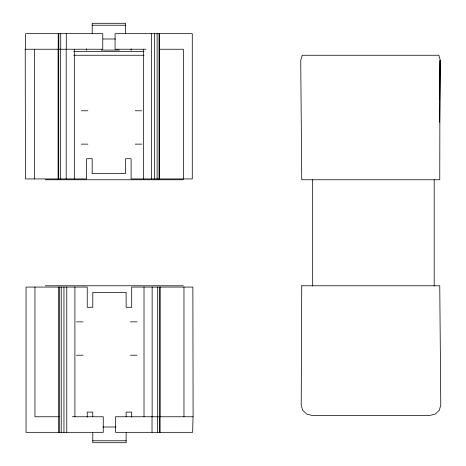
<?xml version="1.0" encoding="UTF-8"?>
<svg xmlns="http://www.w3.org/2000/svg" width="466" height="466" viewBox="0 0 466 466"><rect width="100%" height="100%" fill="white"/><g stroke="black" fill="none" stroke-linecap="round" stroke-linejoin="round"><path stroke-width="0.7" d="M439.671 99.73L439.962 60.44L439.764 179.76L301.747 179.76L300.727 60.44L302.218 55.256L438.826 55.256L440.3 60.44L439.677 122.284M25.275 49.239L25.671 33.674L102.77 33.674L102.77 49.239L25.216 49.239L25.444 178.932L86.624 178.932L86.624 158.702L92.186 158.702L92.186 173.62L125.535 173.62L125.535 158.702L131.097 158.702L131.097 178.932L192.277 178.932L192.277 33.674L115.061 33.674L115.061 49.239L146.033 49.239M193.04 416.761L192.65 432.326L115.551 432.326L115.551 416.761L193.099 416.761L192.872 287.068L131.692 287.068L131.692 307.298L126.135 307.298L126.135 292.38L92.781 292.38L92.781 307.298L87.224 307.298L87.224 287.068L26.044 287.068L26.044 432.326L103.254 432.326L103.254 416.761L72.282 416.761M92.186 25.234L125.535 25.234M103.062 38.993L115.387 38.993M159.395 49.239L183.359 49.239L183.359 178.932M101.273 50.066L119.372 50.066M73.692 51.458L144.093 51.458M73.785 55.256L144.087 55.256M81.311 110.78L87.888 110.78M135.268 110.78L141.845 110.78M81.311 144.134L87.888 144.134M135.268 144.134L141.845 144.134M45.289 179.76L183.307 179.76M45.289 285.775L183.307 285.775M76.471 321.866L83.053 321.866M130.428 321.866L137.004 321.866M76.471 355.22L83.053 355.22M130.428 355.22L137.004 355.22M59.153 416.761L34.956 416.761L34.956 287.068M102.934 427.007L115.982 427.007M92.781 440.766L126.135 440.766M434.195 179.777L434.195 285.996M312.674 179.777L312.674 285.996M183.959 287.068L183.959 416.761M160.217 287.068L160.217 416.761M160.106 416.761L160.106 432.326M159.622 33.674L159.622 178.932M159.617 287.068L159.617 416.761M159.506 416.761L159.506 432.326M159.023 33.674L159.023 178.932M157.694 287.068L157.694 416.761M157.584 416.761L157.584 432.326M157.094 33.674L157.094 178.932M154.363 33.674L154.363 178.932M152.143 287.068L152.143 416.761M152.032 416.761L152.032 432.326M151.543 33.674L151.543 178.932M144.011 287.068L144.011 416.761M143.411 49.239L143.411 178.932M131.692 417.152L131.692 412.09L126.135 412.09L126.135 416.633M131.097 48.848L131.097 50.293M126.135 432.506L126.135 442.7L92.781 442.7L92.781 432.506M125.535 33.494L125.535 23.3L92.186 23.3L92.186 33.494M92.781 416.633L92.781 412.09L87.224 412.09L87.224 417.152M86.624 48.848L86.624 50.293M74.904 287.068L74.904 416.761M74.31 49.239L74.31 178.932M66.772 287.068L66.772 432.326M66.288 33.674L66.288 49.239M66.178 49.239L66.178 178.932M63.959 287.068L63.959 432.326M61.221 287.068L61.221 432.326M60.737 33.674L60.737 49.239M60.627 49.239L60.627 178.932M59.298 287.068L59.298 432.326M58.809 33.674L58.809 49.239M58.699 49.239L58.699 178.932M58.699 287.068L58.699 432.326M58.209 33.674L58.209 49.239M58.099 49.239L58.099 178.932M34.362 49.239L34.362 178.932M301.747 285.775L301.211 405.094L302.69 410.278L306.727 414.076L312.249 415.468L429.669 415.468L435.227 414.076L439.292 410.278L440.784 405.094L439.764 285.775L301.747 285.775"/></g></svg>
